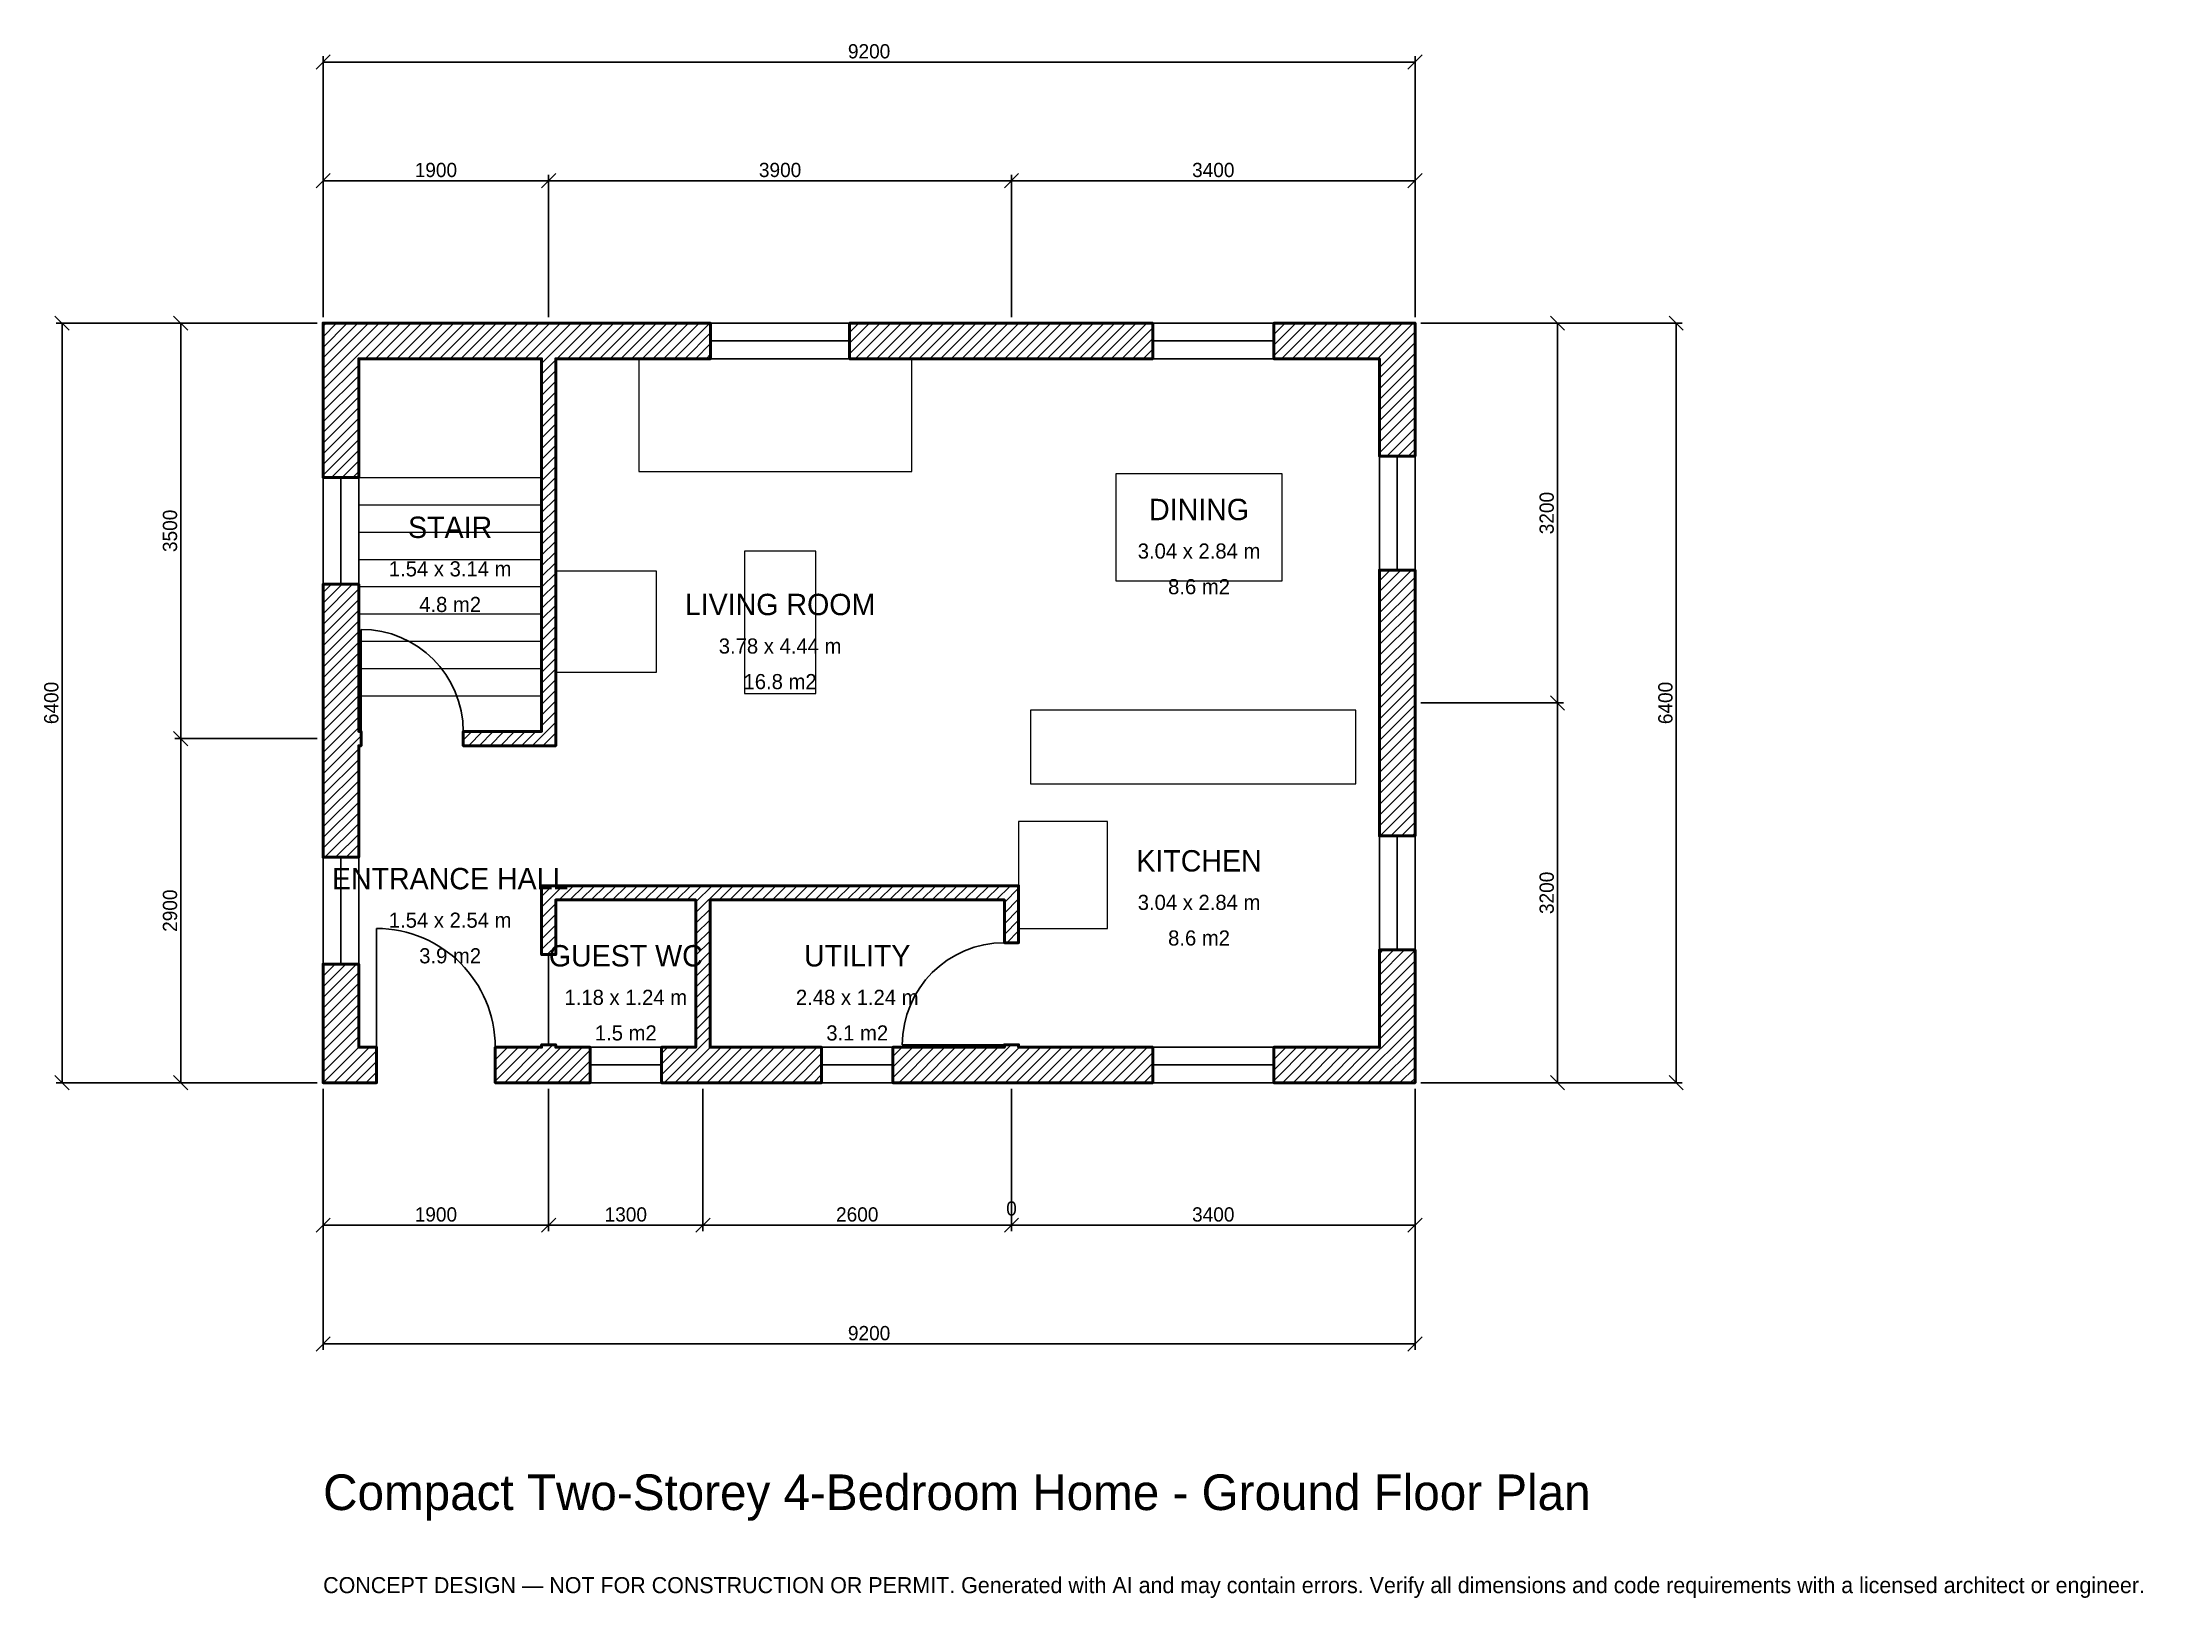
# Model space of a CAD drawing. Header units: millimetres. Extents: x -2369 to 15333, y -4341 to 8769.
import ezdxf
from ezdxf.enums import TextEntityAlignment as Align

# ---------------------------------------------------------------- set-up
doc = ezdxf.new("R2010")
doc.units = ezdxf.units.MM
for name, color, linetype, lineweight in [('A-ANNO-DIMS', 1, 'Continuous', 13), ('A-ANNO-TEXT', 7, 'Continuous', 18), ('A-AREA-IDEN', 7, 'Continuous', 18), ('A-DOOR', 2, 'Continuous', 25), ('A-FLOR-FIXT', 9, 'Continuous', 13), ('A-FLOR-STRS', 3, 'Continuous', 18), ('A-FURN', 9, 'Continuous', 13), ('A-GLAZ', 4, 'Continuous', 25), ('A-WALL', 7, 'Continuous', 50), ('A-WALL-PATT', 8, 'Continuous', 13)]:
    doc.layers.add(name, color=color, linetype=linetype, lineweight=lineweight)
doc.dimstyles.new('PLAN', dxfattribs={"dimtxt": 120, "dimasz": 80, "dimexe": 50, "dimexo": 50, "dimgap": 30, "dimtad": 1, "dimdec": 0, "dimtsz": 60, "dimcen": 2.5, "dimclrd": 1, "dimclre": 1, "dimazin": 3, "dimtfac": 1, "dimtmove": 0, "dimatfit": 3})

msp = doc.modelspace()

# ---------------------------------------------------------------- hatches: boundary and pattern name
at = {"layer": 'A-WALL-PATT'}
h = msp.add_hatch(dxfattribs=at)
h.set_pattern_fill('ANSI31', color=8, scale=20)
h.paths.add_polyline_path([(3140, -0.001), (3140, 0), (3050, 0), (2850, 0), (2850, 300), (3050, 300), (3140, 300), (3140, 1540), (1960, 1540), (1960, 1080), (1840, 1080), (1840, 1540), (1840, 1660), (1960, 1660), (3140, 1660), (3260, 1660), (5740, 1660), (5860, 1660), (5860, 1660), (5860, 1180), (5740, 1180), (5740, 1540), (3260, 1540), (3260, 300), (3350, 300), (4200, 300), (4200, 0), (3350, 0), (3260, 0), (3260, -0.001), (3140, -0.001)])
h.paths.add_polyline_path([(2050, 0), (1960, 0), (1960, -0.001), (1840, -0.001), (1840, 0), (1750, 0), (1450, 0), (1450, 300), (1750, 300), (1840, 300), (1840, 320), (1960, 320), (1960, 300), (2050, 300), (2250, 300), (2250, 0), (2050, 0)])
h.paths.add_polyline_path([(300, 0), (300, -0.001), (0, -0.001), (0, 0), (-0.001, 0), (-0.001, 300), (0, 300), (0, 1000), (300, 1000), (300, 300), (450, 300), (450, 0), (300, 0)])
h.paths.add_polyline_path([(0, 2750), (0, 2840), (-0.001, 2840), (-0.001, 2960), (0, 2960), (0, 3050), (0, 4200), (300, 4200), (300, 3050), (300, 2960), (320, 2960), (320, 2840), (300, 2840), (300, 2750), (300, 1900), (0, 1900), (0, 2750)])
h.paths.add_polyline_path([(0, 6100), (-0.001, 6100), (-0.001, 6400), (0, 6400), (0, 6400.001), (300, 6400.001), (300, 6400), (1750, 6400), (1840, 6400), (1840, 6400.001), (1960, 6400.001), (1960, 6400), (2050, 6400), (3265, 6400), (3265, 6100), (2050, 6100), (1960, 6100), (1960, 2960), (1960, 2840), (1840, 2840), (1180, 2840), (1180, 2960), (1840, 2960), (1840, 6100), (1750, 6100), (300, 6100), (300, 5100), (0, 5100), (0, 6100)])
h.paths.add_polyline_path([(5650, 6400), (5950, 6400), (6990, 6400), (6990, 6100), (5950, 6100), (5650, 6100), (4435, 6100), (4435, 6400), (5650, 6400)])
h.paths.add_polyline_path([(8900, 6400), (8900, 6400.001), (9200, 6400.001), (9200, 6400), (9200.001, 6400), (9200.001, 6100), (9200, 6100), (9200, 5280), (8900, 5280), (8900, 6100), (8010, 6100), (8010, 6400), (8900, 6400)])
h.paths.add_polyline_path([(9200, 3350), (9200, 3050), (9200, 2080), (8900, 2080), (8900, 3050), (8900, 3350), (8900, 4320), (9200, 4320), (9200, 3350)])
h.paths.add_polyline_path([(9200, 300), (9200.001, 300), (9200.001, 0), (9200, 0), (9200, -0.001), (8900, -0.001), (8900, 0), (8010, 0), (8010, 300), (8900, 300), (8900, 1120), (9200, 1120), (9200, 300)])
h.paths.add_polyline_path([(5950, 0), (5860, 0), (5860, -0.001), (5740, -0.001), (5740, 0), (5650, 0), (4800, 0), (4800, 300), (5650, 300), (5740, 300), (5740, 320), (5860, 320), (5860, 300), (5950, 300), (6990, 300), (6990, 0), (5950, 0)])

# ---------------------------------------------------------------- linework, layer by layer
at = {"layer": 'A-DOOR'}
for p, q in [((320, 2960), (320, 3820)), ((450, 300), (450, 1300)), ((1900, 320), (1900, 1080)), ((5740, 320), (4880, 320))]:
    msp.add_line(p, q, dxfattribs=at)
for centre, radius, start, end in [((320, 2960), 860, 0, 90), ((450, 300), 1000, 0, 90), ((5740, 320), 860, 90, 180)]:
    msp.add_arc(centre, radius, start, end, dxfattribs=at)
at = {"layer": 'A-FLOR-FIXT'}
msp.add_lwpolyline([(5960, 2520), (8700, 2520), (8700, 3140), (5960, 3140)], close=True, dxfattribs=at)
at = {"layer": 'A-FLOR-STRS'}
for p, q in [((300, 5100), (1840, 5100)), ((300, 4870), (1840, 4870)), ((300, 4640), (1840, 4640)), ((300, 4410), (1840, 4410)), ((300, 4180), (1840, 4180)), ((300, 3950), (1840, 3950)), ((300, 3720), (1840, 3720)), ((300, 3490), (1840, 3490)), ((300, 3260), (1840, 3260))]:
    msp.add_line(p, q, dxfattribs=at)
at = {"layer": 'A-FURN'}
for points in [[(2660, 5150), (4960, 5150), (4960, 6100), (2660, 6100)], [(6680, 4230), (8080, 4230), (8080, 5130), (6680, 5130)], [(3550, 3280), (4150, 3280), (4150, 4480), (3550, 4480)], [(1960, 3460), (2810, 3460), (2810, 4310), (1960, 4310)], [(5860, 1300), (6610, 1300), (6610, 2200), (5860, 2200)]]:
    msp.add_lwpolyline(points, close=True, dxfattribs=at)
at = {"layer": 'A-GLAZ'}
for p, q in [((3265, 6400), (4435, 6400)), ((6990, 6400), (8010, 6400)), ((3265, 6250), (4435, 6250)), ((6990, 6250), (8010, 6250)), ((3265, 6100), (4435, 6100)), ((6990, 6100), (8010, 6100)), ((8900, 4320), (8900, 5280)), ((9050, 4320), (9050, 5280)), ((9200, 4320), (9200, 5280)), ((0, 4200), (0, 5100)), ((150, 4200), (150, 5100)), ((300, 4200), (300, 5100)), ((8900, 1120), (8900, 2080)), ((9050, 1120), (9050, 2080)), ((9200, 1120), (9200, 2080)), ((0, 1000), (0, 1900)), ((150, 1000), (150, 1900)), ((300, 1000), (300, 1900)), ((2250, 300), (2850, 300)), ((4200, 300), (4800, 300)), ((6990, 300), (8010, 300)), ((2250, 150), (2850, 150)), ((2250, 0), (2850, 0)), ((4200, 150), (4800, 150)), ((4200, 0), (4800, 0)), ((6990, 150), (8010, 150)), ((6990, 0), (8010, 0))]:
    msp.add_line(p, q, dxfattribs=at)
at = {"layer": 'A-WALL'}
for points in [[(0, 6100), (-0.001, 6100), (-0.001, 6400), (0, 6400), (0, 6400.001), (300, 6400.001), (300, 6400), (1750, 6400), (1840, 6400), (1840, 6400.001), (1960, 6400.001), (1960, 6400), (2050, 6400), (3265, 6400), (3265, 6100), (2050, 6100), (1960, 6100), (1960, 2960), (1960, 2840), (1840, 2840), (1180, 2840), (1180, 2960), (1840, 2960), (1840, 6100), (1750, 6100), (300, 6100), (300, 5100), (0, 5100), (0, 6100)], [(5650, 6400), (5950, 6400), (6990, 6400), (6990, 6100), (5950, 6100), (5650, 6100), (4435, 6100), (4435, 6400), (5650, 6400)], [(8900, 6400), (8900, 6400.001), (9200, 6400.001), (9200, 6400), (9200.001, 6400), (9200.001, 6100), (9200, 6100), (9200, 5280), (8900, 5280), (8900, 6100), (8010, 6100), (8010, 6400), (8900, 6400)], [(9200, 3350), (9200, 3050), (9200, 2080), (8900, 2080), (8900, 3050), (8900, 3350), (8900, 4320), (9200, 4320), (9200, 3350)], [(0, 2750), (0, 2840), (-0.001, 2840), (-0.001, 2960), (0, 2960), (0, 3050), (0, 4200), (300, 4200), (300, 3050), (300, 2960), (320, 2960), (320, 2840), (300, 2840), (300, 2750), (300, 1900), (0, 1900), (0, 2750)], [(3140, -0.001), (3140, 0), (3050, 0), (2850, 0), (2850, 300), (3050, 300), (3140, 300), (3140, 1540), (1960, 1540), (1960, 1080), (1840, 1080), (1840, 1540), (1840, 1660), (1960, 1660), (3140, 1660), (3260, 1660), (5740, 1660), (5860, 1660), (5860, 1660), (5860, 1180), (5740, 1180), (5740, 1540), (3260, 1540), (3260, 300), (3350, 300), (4200, 300), (4200, 0), (3350, 0), (3260, 0), (3260, -0.001), (3140, -0.001)], [(9200, 300), (9200.001, 300), (9200.001, 0), (9200, 0), (9200, -0.001), (8900, -0.001), (8900, 0), (8010, 0), (8010, 300), (8900, 300), (8900, 1120), (9200, 1120), (9200, 300)], [(300, 0), (300, -0.001), (0, -0.001), (0, 0), (-0.001, 0), (-0.001, 300), (0, 300), (0, 1000), (300, 1000), (300, 300), (450, 300), (450, 0), (300, 0)], [(2050, 0), (1960, 0), (1960, -0.001), (1840, -0.001), (1840, 0), (1750, 0), (1450, 0), (1450, 300), (1750, 300), (1840, 300), (1840, 320), (1960, 320), (1960, 300), (2050, 300), (2250, 300), (2250, 0), (2050, 0)], [(5950, 0), (5860, 0), (5860, -0.001), (5740, -0.001), (5740, 0), (5650, 0), (4800, 0), (4800, 300), (5650, 300), (5740, 300), (5740, 320), (5860, 320), (5860, 300), (5950, 300), (6990, 300), (6990, 0), (5950, 0)]]:
    msp.add_lwpolyline(points, close=True, dxfattribs=at)

# ---------------------------------------------------------------- texts
at = {"layer": 'A-ANNO-TEXT'}
for s, height, p in [('Compact Two-Storey 4-Bedroom Home - Ground Floor Plan', 300, (0, -3600)), ('CONCEPT DESIGN — NOT FOR CONSTRUCTION OR PERMIT. Generated with AI and may contain errors. Verify all dimensions and code requirements with a licensed architect or engineer.', 135, (0, -4300))]:
    msp.add_text(s, height=height, dxfattribs=at).set_placement(p)
at = {"layer": 'A-AREA-IDEN'}
for s, height, p in [('DINING', 180, (7380, 4830)), ('STAIR', 180, (1070, 4680)), ('3.04 x 2.84 m', 127.5, (7380, 4480)), ('1.54 x 3.14 m', 127.5, (1070, 4330)), ('4.8 m2', 127.5, (1070, 4030)), ('LIVING ROOM', 180, (3850, 4030)), ('8.6 m2', 127.5, (7380, 4180)), ('3.78 x 4.44 m', 127.5, (3850, 3680)), ('16.8 m2', 127.5, (3850, 3380)), ('KITCHEN', 180, (7380, 1870)), ('ENTRANCE HALL', 180, (1070, 1720)), ('1.54 x 2.54 m', 127.5, (1070, 1370)), ('3.04 x 2.84 m', 127.5, (7380, 1520)), ('8.6 m2', 127.5, (7380, 1220)), ('3.9 m2', 127.5, (1070, 1070)), ('GUEST WC', 180, (2550, 1070)), ('UTILITY', 180, (4500, 1070)), ('1.18 x 1.24 m', 127.5, (2550, 720)), ('2.48 x 1.24 m', 127.5, (4500, 720)), ('1.5 m2', 127.5, (2550, 420)), ('3.1 m2', 127.5, (4500, 420))]:
    msp.add_text(s, height=height, dxfattribs=at).set_placement(p, align=Align.MIDDLE_CENTER)

# ---------------------------------------------------------------- dimensions: what is measured, and where the dimension line sits
at = {"layer": 'A-ANNO-DIMS'}
for base, p1, p2, text in [((0, 8600), (0, 6400), (9200, 6400), '9200'), ((0, 7600), (0, 6400), (1900, 6400), '1900'), ((1900, 7600), (1900, 6400), (5800, 6400), '3900'), ((5800, 7600), (5800, 6400), (9200, 6400), '3400'), ((0, -1200), (0, 0), (1900, 0), '1900'), ((0, -2200), (0, 0), (9200, 0), '9200'), ((1900, -1200), (1900, 0), (3200, 0), '1300'), ((3200, -1200), (3200, 0), (5800, 0), '2600'), ((5800, -1200), (5800, 0), (5800, 0), '0'), ((5800, -1200), (5800, 0), (9200, 0), '3400')]:
    msp.add_linear_dim(base=base, p1=p1, p2=p2, text=text, dimstyle='PLAN', dxfattribs=at).render()
for base, p1, p2, text in [((-2200, 0), (0, 0), (0, 6400), '6400'), ((-1200, 2900), (0, 2900), (0, 6400), '3500'), ((10400, 3200), (9200, 3200), (9200, 6400), '3200'), ((11400, 0), (9200, 0), (9200, 6400), '6400'), ((10400, 0), (9200, 0), (9200, 3200), '3200'), ((-1200, 0), (0, 0), (0, 2900), '2900')]:
    msp.add_linear_dim(base=base, p1=p1, p2=p2, angle=90, text=text, dimstyle='PLAN', dxfattribs=at).render()

doc.saveas('drawing.dxf')
